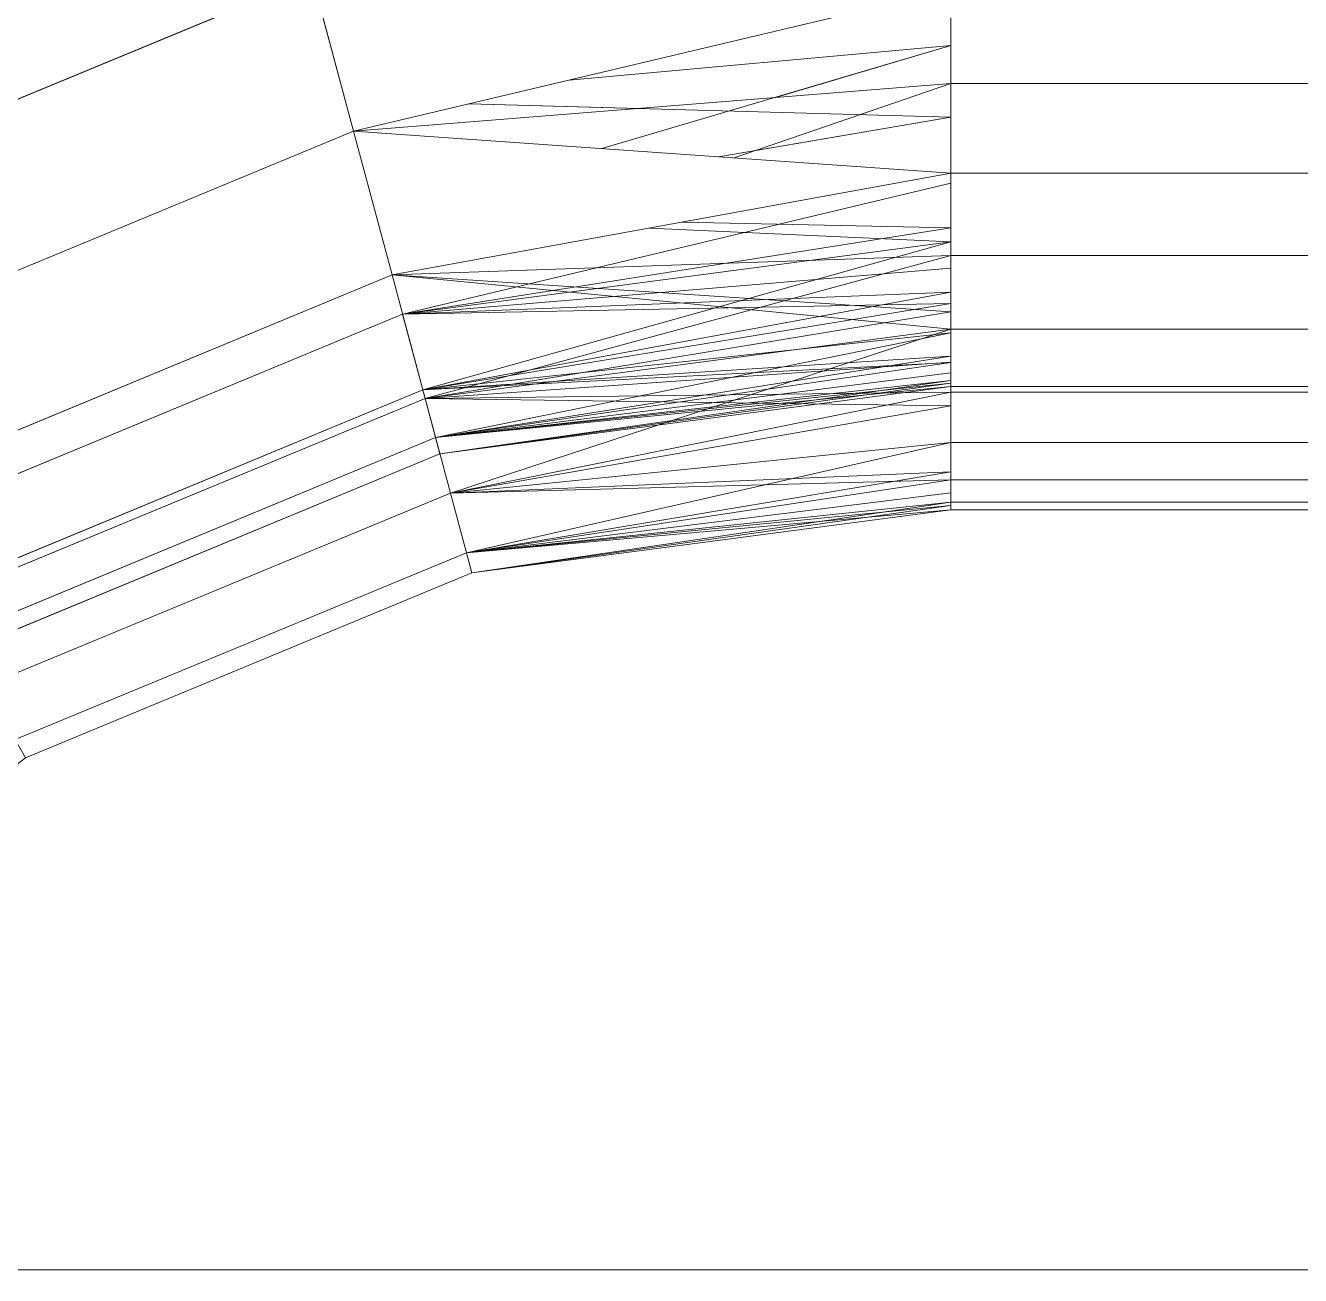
# Model space of a CAD drawing. Header units: centimetres. Extents: x -13467 to 3766, y -437 to 1921.
# Drawn here: x -4224.566 to -4223.532, y 189.679 to 190.693 of the extents above; entities that cross this region are included whole.
import ezdxf

# ---------------------------------------------------------------- set-up
doc = ezdxf.new("R2010")
doc.units = ezdxf.units.CM
doc.layers.add('M-EQPM', color=7, linetype='Continuous', lineweight=9)

# ---------------------------------------------------------------- blocks, each defined once
blk = doc.blocks.new('EQ-04-006 - EQ-04-006_dwg_Agrupar_314-1538746-Sección 1-2')
at = {"layer": 'M-EQPM', "color": 136, "true_color": 0x007f7f}
for p, q in [((-3672.7732, 190.6483), (-3672.4637, 190.6764)), ((-3672.7732, 190.6483), (-3672.4637, 190.6764)), ((-3672.7732, 190.6483), (-3672.4637, 190.6764)), ((-3672.7732, 190.6483), (-3672.4637, 190.6764)), ((-3672.4637, 190.6764), (-3672.7732, 190.6483)), ((-3672.4637, 190.6764), (-3672.6068, 190.6341)), ((-3672.4637, 190.6764), (-3672.6068, 190.6341)), ((-3672.7163, 190.6253), (-3672.8541, 190.6291)), ((-3672.7163, 190.6253), (-3672.8541, 190.6291)), ((-3672.7163, 190.6253), (-3672.8541, 190.6291)), ((-3672.6218, 190.5913), (-3672.4637, 190.6184)), ((-3672.6218, 190.5913), (-3672.4637, 190.6184)), ((-3672.6218, 190.5913), (-3672.4637, 190.6184)), ((-3672.6218, 190.5913), (-3672.4637, 190.6184)), ((-3672.6218, 190.5913), (-3672.4637, 190.6184)), ((-3672.6218, 190.5913), (-3672.4637, 190.6184)), ((-3672.9081, 190.4586), (-3672.4637, 190.5649)), ((-3672.4637, 190.5649), (-3672.9081, 190.4586)), ((-3672.6816, 190.5332), (-3672.4637, 190.5285)), ((-3672.6816, 190.5332), (-3672.4637, 190.5285)), ((-3672.4637, 190.5285), (-3672.9081, 190.4586)), ((-3672.4637, 190.5285), (-3672.9081, 190.4586)), ((-3672.4637, 190.5172), (-3672.9081, 190.4586)), ((-3672.8916, 190.3972), (-3672.4637, 190.5172)), ((-3672.4637, 190.5061), (-3672.9166, 190.4904)), ((-3672.9166, 190.4904), (-3672.4637, 190.5061)), ((-3672.4637, 190.5061), (-3672.9166, 190.4904)), ((-3672.9166, 190.4904), (-3672.4637, 190.5061)), ((-3672.8898, 190.3903), (-3672.4637, 190.5061)), ((-3672.9081, 190.4586), (-3672.4637, 190.4958)), ((-3672.8898, 190.3903), (-3672.9166, 190.4904)), ((-3672.9166, 190.4904), (-3672.8898, 190.3903)), ((-3672.9166, 190.4904), (-3672.4637, 190.4606)), ((-3672.8916, 190.3972), (-3672.4637, 190.4764)), ((-3672.9081, 190.4586), (-3672.4637, 190.4674)), ((-3672.4637, 190.4674), (-3672.8916, 190.3972)), ((-3672.9081, 190.4586), (-3673.3222, 190.2871)), ((-3672.9081, 190.4586), (-3673.3222, 190.2871)), ((-3672.9081, 190.4586), (-3673.3222, 190.2871)), ((-3672.9081, 190.4586), (-3673.3222, 190.2871)), ((-3672.8916, 190.3972), (-3672.9081, 190.4586)), ((-3672.9081, 190.4586), (-3672.8916, 190.3972)), ((-3672.8898, 190.3903), (-3672.4637, 190.4606)), ((-3672.8916, 190.3972), (-3672.4637, 190.4436)), ((-3672.8916, 190.3972), (-3672.4637, 190.4436)), ((-3672.4637, 190.4464), (-3672.8898, 190.3903)), ((-3672.8692, 190.3136), (-3672.4637, 190.4464)), ((-3672.8916, 190.3972), (-3672.4637, 190.4247)), ((-3672.4637, 190.4196), (-3672.8916, 190.3972)), ((-3672.8898, 190.3903), (-3672.4637, 190.4198)), ((-3672.4637, 190.4247), (-3672.8813, 190.3586)), ((-3672.8813, 190.3586), (-3672.4637, 190.4196)), ((-3672.8813, 190.3586), (-3672.4637, 190.4111)), ((-3672.4637, 190.4049), (-3672.8813, 190.3586)), ((-3672.8813, 190.3586), (-3672.4637, 190.4028)), ((-3672.4637, 190.4049), (-3672.8778, 190.3455)), ((-3672.8778, 190.3455), (-3672.4637, 190.4028)), ((-3672.8778, 190.3455), (-3672.4637, 190.4)), ((-3672.8916, 190.3972), (-3673.2905, 190.2321)), ((-3672.8916, 190.3972), (-3673.2905, 190.2321)), ((-3672.8898, 190.3903), (-3673.2869, 190.2259)), ((-3672.8898, 190.3903), (-3673.2869, 190.2259)), ((-3672.8813, 190.3586), (-3672.8916, 190.3972)), ((-3672.8916, 190.3972), (-3672.8813, 190.3586)), ((-3672.8692, 190.3136), (-3672.8898, 190.3903)), ((-3672.8898, 190.3903), (-3672.4637, 190.3843)), ((-3672.8898, 190.3903), (-3672.8692, 190.3136)), ((-3672.8692, 190.3136), (-3672.4637, 190.3955)), ((-3672.4637, 190.3843), (-3672.8692, 190.3136)), ((-3672.8813, 190.3586), (-3673.2705, 190.1974)), ((-3672.8813, 190.3586), (-3673.2705, 190.1974)), ((-3672.8778, 190.3455), (-3672.8813, 190.3586)), ((-3672.8778, 190.3455), (-3672.8813, 190.3586)), ((-3672.8692, 190.3136), (-3672.4637, 190.3545)), ((-3672.8692, 190.3136), (-3672.4637, 190.3545)), ((-3672.8778, 190.3455), (-3673.2637, 190.1856)), ((-3672.8692, 190.3136), (-3672.4637, 190.3309)), ((-3672.4637, 190.3309), (-3672.8563, 190.2653)), ((-3672.4637, 190.3245), (-3672.8692, 190.3136)), ((-3672.8563, 190.2653), (-3672.4637, 190.3245)), ((-3672.8692, 190.3136), (-3673.2472, 190.1571)), ((-3672.8692, 190.3136), (-3673.2472, 190.1571)), ((-3672.8563, 190.2653), (-3672.8692, 190.3136)), ((-3672.8692, 190.3136), (-3672.8563, 190.2653)), ((-3672.8563, 190.2653), (-3672.4637, 190.3138)), ((-3672.4637, 190.3062), (-3672.8563, 190.2653)), ((-3672.8519, 190.2489), (-3672.4637, 190.3062)), ((-3672.8563, 190.2653), (-3672.4637, 190.3035)), ((-3672.8519, 190.2489), (-3672.4637, 190.3035)), ((-3672.4637, 190.3), (-3672.8519, 190.2489)), ((-3672.8563, 190.2653), (-3673.2222, 190.1138)), ((-3672.8563, 190.2653), (-3673.2222, 190.1138)), ((-3672.8519, 190.2489), (-3672.8563, 190.2653)), ((-3672.8519, 190.2489), (-3672.8563, 190.2653)), ((-3672.8519, 190.2489), (-3673.2137, 190.099))]:
    blk.add_line(p, q, dxfattribs=at)
at = {"layer": 'M-EQPM', "color": 136, "true_color": 0x007f7f, "flags": 128}
for points in [[(-3672.7732, 190.6483), (-3672.4637, 190.6764), (-3672.6068, 190.6341)], [(-3672.4637, 190.5649), (-3672.9081, 190.4586), (-3672.4637, 190.5172), (-3672.8916, 190.3972), (-3672.4637, 190.4764)], [(-3672.6816, 190.5332), (-3672.4637, 190.5285), (-3672.9081, 190.4586), (-3672.8916, 190.3972), (-3672.4637, 190.4674), (-3672.9081, 190.4586), (-3672.4637, 190.4958)], [(-3672.4637, 190.4464), (-3672.8898, 190.3903), (-3672.8692, 190.3136), (-3673.2472, 190.1571), (-3673.2222, 190.1138), (-3673.2137, 190.099), (-3672.8519, 190.2489), (-3672.8563, 190.2653), (-3673.2222, 190.1138), (-3673.5364, 189.8727), (-3673.5717, 189.908), (-3673.2472, 190.1571), (-3673.2869, 190.2259), (-3672.8898, 190.3903), (-3672.4637, 190.5061)], [(-3672.4637, 190.4606), (-3672.9166, 190.4904), (-3672.4637, 190.4606), (-3672.8898, 190.3903), (-3672.9166, 190.4904), (-3672.4637, 190.5061)], [(-3672.4637, 190.4958), (-3672.9081, 190.4586), (-3673.3222, 190.2871), (-3673.2905, 190.2321), (-3673.6329, 189.9693), (-3673.6779, 190.0142), (-3673.9508, 189.6586), (-3673.8957, 189.6268), (-3674.0609, 189.228), (-3674.1223, 189.2444)], [(-3672.9166, 190.4904), (-3672.8898, 190.3903), (-3673.2869, 190.2259), (-3673.2472, 190.1571), (-3673.5717, 189.908), (-3673.5364, 189.8727), (-3673.5243, 189.8607), (-3673.2137, 190.099), (-3673.2222, 190.1138), (-3673.5364, 189.8727), (-3673.7775, 189.5585), (-3673.8207, 189.5835), (-3673.5717, 189.908), (-3673.6279, 189.9642), (-3673.2869, 190.2259), (-3673.3387, 190.3155)], [(-3672.4637, 190.4606), (-3672.8898, 190.3903), (-3672.9166, 190.4904)], [(-3674.1401, 188.8), (-3674.0609, 189.228), (-3673.8957, 189.6268), (-3673.9508, 189.6586), (-3673.6779, 190.0142), (-3673.6329, 189.9693), (-3673.2905, 190.2321), (-3673.3222, 190.2871), (-3672.9081, 190.4586), (-3672.8916, 190.3972), (-3672.4637, 190.4764)], [(-3674.1401, 188.8), (-3674.0609, 189.228), (-3674.1808, 188.8), (-3674.1223, 189.2444), (-3673.9508, 189.6586), (-3673.8957, 189.6268), (-3673.6329, 189.9693), (-3673.6779, 190.0142), (-3673.3222, 190.2871), (-3673.2905, 190.2321), (-3672.8916, 190.3972), (-3672.4637, 190.4436)], [(-3672.4637, 190.4196), (-3672.8813, 190.3586), (-3672.4637, 190.4196), (-3672.8916, 190.3972), (-3672.4637, 190.4436), (-3672.8916, 190.3972), (-3673.2905, 190.2321), (-3673.3222, 190.2871), (-3673.6779, 190.0142), (-3673.6329, 189.9693), (-3673.8957, 189.6268), (-3673.9508, 189.6586), (-3674.1223, 189.2444), (-3674.0609, 189.228)], [(-3672.4637, 190.4111), (-3672.8813, 190.3586), (-3672.4637, 190.4247), (-3672.8916, 190.3972), (-3672.4637, 190.4436)], [(-3672.4637, 190.4464), (-3672.8692, 190.3136), (-3672.4637, 190.4464), (-3672.8898, 190.3903), (-3672.8692, 190.3136), (-3672.4637, 190.3955)], [(-3672.4637, 190.4247), (-3672.8813, 190.3586), (-3672.8916, 190.3972), (-3673.2905, 190.2321), (-3673.2705, 190.1974), (-3673.6047, 189.941), (-3673.6329, 189.9693), (-3673.8957, 189.6268), (-3673.8611, 189.6068), (-3674.0223, 189.2176), (-3674.0609, 189.228), (-3674.0223, 189.2176), (-3674.1073, 188.8)], [(-3672.4637, 190.4247), (-3672.8916, 190.3972), (-3672.8813, 190.3586), (-3673.2705, 190.1974), (-3673.6047, 189.941), (-3673.595, 189.9314), (-3673.6047, 189.941), (-3673.8611, 189.6068), (-3673.8493, 189.6), (-3673.595, 189.9314), (-3673.6047, 189.941), (-3673.8611, 189.6068), (-3673.8493, 189.6), (-3673.8611, 189.6068), (-3674.0223, 189.2176), (-3674.0686, 188.8), (-3674.0091, 189.2141), (-3674.0686, 188.8)], [(-3673.3387, 190.3155), (-3673.2869, 190.2259), (-3672.8898, 190.3903), (-3672.4637, 190.4198)], [(-3672.4637, 190.4196), (-3672.8916, 190.3972), (-3672.8813, 190.3586), (-3672.4637, 190.4049)], [(-3672.4637, 190.3843), (-3672.8898, 190.3903), (-3672.4637, 190.3843), (-3672.8692, 190.3136), (-3672.8898, 190.3903), (-3672.4637, 190.4198)], [(-3674.0832, 188.8), (-3674.0223, 189.2176), (-3674.1073, 188.8), (-3674.0609, 189.228), (-3673.8957, 189.6268), (-3673.8611, 189.6068), (-3673.6047, 189.941), (-3673.6329, 189.9693), (-3673.2905, 190.2321), (-3673.2705, 190.1974), (-3672.8813, 190.3586), (-3672.4637, 190.4111)], [(-3673.8493, 189.6), (-3673.595, 189.9314), (-3673.2637, 190.1856), (-3673.2705, 190.1974), (-3673.2637, 190.1856), (-3673.2705, 190.1974), (-3673.2905, 190.2321), (-3673.6329, 189.9693), (-3673.6047, 189.941), (-3673.2705, 190.1974), (-3673.6047, 189.941), (-3673.595, 189.9314), (-3673.2637, 190.1856), (-3672.8778, 190.3455), (-3672.8813, 190.3586), (-3672.8778, 190.3455), (-3672.4637, 190.4049)], [(-3672.4637, 190.3545), (-3672.8692, 190.3136), (-3672.8898, 190.3903), (-3673.2869, 190.2259), (-3673.3387, 190.3155)], [(-3672.4637, 190.3955), (-3672.8692, 190.3136), (-3673.2472, 190.1571), (-3673.2222, 190.1138), (-3672.8563, 190.2653), (-3672.8692, 190.3136), (-3672.4637, 190.3545)], [(-3672.4637, 190.3545), (-3672.8692, 190.3136), (-3672.4637, 190.3843)], [(-3672.4637, 190.3245), (-3672.8563, 190.2653), (-3672.8692, 190.3136), (-3672.4637, 190.3245), (-3672.8692, 190.3136), (-3672.4637, 190.3545)], [(-3673.7011, 190.0374), (-3673.6279, 189.9642), (-3673.2869, 190.2259), (-3673.2472, 190.1571), (-3672.8692, 190.3136), (-3672.4637, 190.3309), (-3672.8692, 190.3136), (-3672.8563, 190.2653), (-3672.4637, 190.3309)], [(-3672.4637, 190.3309), (-3672.8563, 190.2653), (-3672.4637, 190.3138)], [(-3672.4637, 190.3062), (-3672.8563, 190.2653), (-3672.4637, 190.3245)], [(-3673.7011, 190.0374), (-3673.6279, 189.9642), (-3673.2869, 190.2259), (-3673.2472, 190.1571), (-3672.8692, 190.3136), (-3672.8563, 190.2653), (-3672.4637, 190.3138)], [(-3672.4637, 190.3062), (-3672.8563, 190.2653), (-3672.8519, 190.2489), (-3672.4637, 190.3062), (-3672.8519, 190.2489), (-3672.4637, 190.3)], [(-3672.4637, 190.3035), (-3672.8519, 190.2489), (-3672.8563, 190.2653), (-3672.4637, 190.3035), (-3672.8563, 190.2653), (-3673.2222, 190.1138), (-3673.2472, 190.1571), (-3673.5717, 189.908), (-3673.6279, 189.9642), (-3673.8895, 189.6232), (-3673.9792, 189.675)], [(-3672.4637, 190.3), (-3672.8519, 190.2489), (-3672.4637, 190.3035)], [(-3672.8519, 190.2489), (-3672.8563, 190.2653), (-3673.2222, 190.1138), (-3673.2472, 190.1571), (-3673.5717, 189.908), (-3673.6279, 189.9642), (-3673.8895, 189.6232), (-3673.9792, 189.675)], [(-3674.154, 189.2529), (-3674.054, 189.2261), (-3673.8895, 189.6232), (-3673.8207, 189.5835), (-3673.5717, 189.908), (-3673.5364, 189.8727), (-3673.2222, 190.1138), (-3673.2137, 190.099), (-3672.8519, 190.2489)]]:
    blk.add_lwpolyline(points, dxfattribs=at)
for points in [[(-3672.4637, 190.5172), (-3672.8916, 190.3972), (-3672.9081, 190.4586)], [(-3672.4637, 190.5061), (-3672.9166, 190.4904), (-3672.8898, 190.3903)], [(-3672.4637, 190.4674), (-3672.8916, 190.3972), (-3672.9081, 190.4586)], [(-3672.4637, 190.4), (-3672.8778, 190.3455), (-3672.4637, 190.4049), (-3672.8813, 190.3586), (-3672.8916, 190.3972), (-3673.2905, 190.2321), (-3673.2705, 190.1974), (-3672.8813, 190.3586), (-3673.2705, 190.1974), (-3673.2637, 190.1856), (-3672.8778, 190.3455), (-3672.8813, 190.3586), (-3672.4637, 190.4028), (-3672.8778, 190.3455)], [(-3672.4637, 190.4028), (-3672.8778, 190.3455), (-3672.8813, 190.3586)]]:
    blk.add_lwpolyline(points, close=True, dxfattribs=at)
blk = doc.blocks.new('EQ-04-006 - EQ-04-006_dwg_Agrupar_317-1538747-Sección 1-2')
at = {"layer": 'M-EQPM', "color": 136, "true_color": 0x007f7f}
for p, q in [((-3673.4637, 190.5321), (-3672.9813, 190.7319)), ((-3672.9478, 190.6069), (-3672.9813, 190.7319)), ((-3672.4637, 190.7218), (-3672.9478, 190.6069)), ((-3672.4637, 190.6455), (-3672.4637, 190.7218)), ((-3672.4637, 190.6764), (-3672.7732, 190.6483)), ((-3672.4637, 190.6764), (-3672.7732, 190.6483)), ((-3672.4637, 190.6764), (-3672.7732, 190.6483)), ((-3672.4637, 190.6764), (-3672.7732, 190.6483)), ((-3672.7732, 190.6483), (-3672.4637, 190.6764)), ((-3672.4637, 190.6764), (-3672.7465, 190.5928)), ((-3672.7465, 190.5928), (-3672.4637, 190.6764)), ((-3672.4637, 190.6455), (-3672.9478, 190.6069)), ((-3672.4637, 190.6455), (-3672.9478, 190.6069)), ((-3672.4637, 190.6455), (-3672.9478, 190.6069)), ((-3672.4637, 190.6455), (-3672.6394, 190.5853)), ((-3672.6394, 190.5853), (-3672.4637, 190.6455)), ((-3656.4637, 190.6455), (-3672.4637, 190.6455)), ((-3672.4637, 190.573), (-3672.4637, 190.6455)), ((-3672.4637, 190.6184), (-3672.8541, 190.6291)), ((-3672.8541, 190.6291), (-3672.4637, 190.6184)), ((-3672.4637, 190.6184), (-3672.652, 190.5862)), ((-3672.4637, 190.6184), (-3672.652, 190.5862)), ((-3672.652, 190.5862), (-3672.4637, 190.6184)), ((-3672.4637, 190.6184), (-3672.652, 190.5862)), ((-3672.4637, 190.6184), (-3672.652, 190.5862)), ((-3673.399, 190.42), (-3672.9478, 190.6069)), ((-3672.4637, 190.573), (-3672.9478, 190.6069)), ((-3672.9166, 190.4904), (-3672.9478, 190.6069)), ((-3672.4637, 190.573), (-3672.9166, 190.4904)), ((-3672.4637, 190.5649), (-3672.9081, 190.4586)), ((-3672.4637, 190.5649), (-3672.9081, 190.4586)), ((-3656.4637, 190.573), (-3672.4637, 190.573)), ((-3672.4637, 190.5061), (-3672.4637, 190.573)), ((-3672.4637, 190.5172), (-3672.708, 190.5284)), ((-3672.708, 190.5284), (-3672.4637, 190.5172)), ((-3672.4637, 190.5172), (-3672.9081, 190.4586)), ((-3672.4637, 190.5172), (-3672.9081, 190.4586)), ((-3672.4637, 190.5172), (-3672.8916, 190.3972)), ((-3672.4637, 190.5061), (-3672.9166, 190.4904)), ((-3672.4637, 190.5061), (-3672.9166, 190.4904)), ((-3672.4637, 190.5061), (-3672.9166, 190.4904)), ((-3672.4637, 190.5061), (-3672.8898, 190.3903)), ((-3656.4637, 190.5061), (-3672.4637, 190.5061)), ((-3672.4637, 190.4464), (-3672.4637, 190.5061)), ((-3673.3387, 190.3155), (-3672.9166, 190.4904)), ((-3672.4637, 190.4464), (-3672.9166, 190.4904)), ((-3672.8898, 190.3903), (-3672.9166, 190.4904)), ((-3672.9166, 190.4904), (-3672.8898, 190.3903)), ((-3672.4637, 190.4764), (-3672.9081, 190.4586)), ((-3672.4637, 190.4764), (-3672.8916, 190.3972)), ((-3672.4637, 190.4764), (-3672.8916, 190.3972)), ((-3673.3222, 190.2871), (-3672.9081, 190.4586)), ((-3673.3222, 190.2871), (-3672.9081, 190.4586)), ((-3672.9081, 190.4586), (-3673.3222, 190.2871)), ((-3672.8916, 190.3972), (-3672.9081, 190.4586)), ((-3672.9081, 190.4586), (-3672.8916, 190.3972)), ((-3672.4637, 190.4436), (-3672.8916, 190.3972)), ((-3672.4637, 190.4436), (-3672.8916, 190.3972)), ((-3672.4637, 190.4464), (-3672.8898, 190.3903)), ((-3672.4637, 190.4464), (-3672.8898, 190.3903)), ((-3672.4637, 190.4436), (-3672.8813, 190.3586)), ((-3672.4637, 190.4464), (-3672.8692, 190.3136)), ((-3656.4637, 190.4464), (-3672.4637, 190.4464)), ((-3672.4637, 190.3955), (-3672.4637, 190.4464)), ((-3672.4637, 190.4196), (-3672.8916, 190.3972)), ((-3672.4637, 190.4196), (-3672.8813, 190.3586)), ((-3672.4637, 190.4196), (-3672.8813, 190.3586)), ((-3672.4637, 190.4049), (-3672.8813, 190.3586)), ((-3672.4637, 190.4049), (-3672.8813, 190.3586)), ((-3672.4637, 190.4), (-3672.8813, 190.3586)), ((-3672.4637, 190.4049), (-3672.8778, 190.3455)), ((-3672.4637, 190.4), (-3672.8778, 190.3455)), ((-3656.4637, 190.4), (-3672.4637, 190.4)), ((-3673.2905, 190.2321), (-3672.8916, 190.3972)), ((-3673.2905, 190.2321), (-3672.8916, 190.3972)), ((-3673.2869, 190.2259), (-3672.8898, 190.3903)), ((-3673.2869, 190.2259), (-3672.8898, 190.3903)), ((-3672.8916, 190.3972), (-3672.8813, 190.3586)), ((-3672.8916, 190.3972), (-3672.8813, 190.3586)), ((-3672.4637, 190.3955), (-3672.8898, 190.3903)), ((-3672.8692, 190.3136), (-3672.8898, 190.3903)), ((-3672.8898, 190.3903), (-3672.8692, 190.3136)), ((-3672.4637, 190.3955), (-3672.8692, 190.3136)), ((-3672.4637, 190.3955), (-3672.8692, 190.3136)), ((-3656.4637, 190.3955), (-3672.4637, 190.3955)), ((-3672.4637, 190.3545), (-3672.4637, 190.3955)), ((-3673.2705, 190.1974), (-3672.8813, 190.3586)), ((-3673.2705, 190.1974), (-3672.8813, 190.3586)), ((-3672.8813, 190.3586), (-3672.8778, 190.3455)), ((-3672.8778, 190.3455), (-3672.8813, 190.3586)), ((-3672.4637, 190.3545), (-3672.8692, 190.3136)), ((-3672.4637, 190.3545), (-3672.8692, 190.3136)), ((-3672.4637, 190.3545), (-3672.8563, 190.2653)), ((-3656.4637, 190.3545), (-3672.4637, 190.3545)), ((-3672.4637, 190.3245), (-3672.4637, 190.3545)), ((-3673.2637, 190.1856), (-3672.8778, 190.3455)), ((-3672.4637, 190.3245), (-3672.8692, 190.3136)), ((-3672.4637, 190.3245), (-3672.8563, 190.2653)), ((-3672.4637, 190.3245), (-3672.8563, 190.2653)), ((-3656.4637, 190.3245), (-3672.4637, 190.3245)), ((-3672.4637, 190.3062), (-3672.4637, 190.3245)), ((-3673.2472, 190.1571), (-3672.8692, 190.3136)), ((-3673.2472, 190.1571), (-3672.8692, 190.3136)), ((-3672.8692, 190.3136), (-3672.8563, 190.2653)), ((-3672.8692, 190.3136), (-3672.8563, 190.2653)), ((-3672.4637, 190.3062), (-3672.8563, 190.2653)), ((-3672.4637, 190.3062), (-3672.8563, 190.2653)), ((-3672.4637, 190.3062), (-3672.8519, 190.2489)), ((-3656.4637, 190.3062), (-3672.4637, 190.3062)), ((-3672.4637, 190.3), (-3672.4637, 190.3062)), ((-3672.4637, 190.3), (-3672.8563, 190.2653)), ((-3672.4637, 190.3), (-3672.8519, 190.2489)), ((-3672.2243, 190.3001), (-3672.4637, 190.3)), ((-3672.2243, 190.3001), (-3672.4637, 190.3)), ((-3656.4637, 190.3), (-3672.4637, 190.3)), ((-3673.2222, 190.1138), (-3672.8563, 190.2653)), ((-3673.2222, 190.1138), (-3672.8563, 190.2653)), ((-3672.8563, 190.2653), (-3672.8519, 190.2489)), ((-3672.8519, 190.2489), (-3672.8563, 190.2653)), ((-3673.2137, 190.099), (-3672.8519, 190.2489))]:
    blk.add_line(p, q, dxfattribs=at)
at = {"layer": 'M-EQPM', "color": 136, "true_color": 0x007f7f, "flags": 128}
for points in [[(-3672.9813, 190.7319), (-3672.9478, 190.6069), (-3672.4637, 190.7218), (-3672.4637, 190.6455), (-3672.9478, 190.6069), (-3672.4637, 190.7218), (-3672.4637, 190.8), (-3672.4637, 190.8782), (-3656.4637, 190.8782), (-3655.9125, 190.8569), (-3655.946, 190.7319)], [(-3656.4637, 190.6455), (-3672.4637, 190.6455), (-3672.4637, 190.573), (-3672.9478, 190.6069)], [(-3674.637, 189.3823), (-3674.5205, 189.3511), (-3674.3078, 189.8647), (-3674.1957, 189.8), (-3673.8779, 190.2142), (-3673.7864, 190.1227), (-3673.399, 190.42), (-3673.3387, 190.3155), (-3672.9166, 190.4904), (-3672.8898, 190.3903), (-3672.8692, 190.3136), (-3672.4637, 190.3245), (-3672.8563, 190.2653), (-3672.8519, 190.2489), (-3673.2137, 190.099), (-3673.2222, 190.1138), (-3672.8563, 190.2653), (-3672.8692, 190.3136), (-3672.4637, 190.3955), (-3672.4637, 190.3545), (-3672.8692, 190.3136), (-3672.4637, 190.3955), (-3656.4637, 190.3955)], [(-3656.4637, 190.573), (-3672.4637, 190.573), (-3672.4637, 190.5061), (-3672.9166, 190.4904), (-3672.4637, 190.4464), (-3672.8898, 190.3903), (-3672.9166, 190.4904), (-3672.4637, 190.4464), (-3672.4637, 190.5061), (-3672.9166, 190.4904), (-3672.4637, 190.573), (-3672.4637, 190.6455), (-3656.4637, 190.6455)], [(-3672.9478, 190.6069), (-3672.4637, 190.573), (-3672.9166, 190.4904), (-3672.9478, 190.6069), (-3672.9813, 190.7319), (-3673.4637, 190.5321), (-3673.5284, 190.6441), (-3673.9694, 190.3057), (-3674.0547, 190.391)], [(-3674.0547, 190.391), (-3673.9694, 190.3057), (-3673.5284, 190.6441), (-3673.4637, 190.5321), (-3672.9813, 190.7319)], [(-3672.4637, 190.5061), (-3672.4637, 190.573), (-3656.4637, 190.573)], [(-3656.4637, 190.7218), (-3672.4637, 190.7218), (-3672.4637, 190.6455), (-3672.9478, 190.6069), (-3673.399, 190.42), (-3673.4637, 190.5321)], [(-3672.7465, 190.5928), (-3672.4637, 190.6764), (-3672.7732, 190.6483)], [(-3672.9478, 190.6069), (-3672.4637, 190.6455), (-3672.6394, 190.5853)], [(-3672.8541, 190.6291), (-3672.4637, 190.6184), (-3672.652, 190.5862)], [(-3673.4637, 190.5321), (-3673.399, 190.42), (-3672.9478, 190.6069), (-3672.9166, 190.4904), (-3673.3387, 190.3155), (-3673.399, 190.42), (-3673.7864, 190.1227), (-3673.8779, 190.2142), (-3674.1957, 189.8)], [(-3672.4637, 190.3955), (-3672.4637, 190.4464), (-3656.4637, 190.4464), (-3656.4637, 190.5061), (-3656.0107, 190.4904), (-3656.4637, 190.573), (-3656.4637, 190.5061), (-3672.4637, 190.5061), (-3672.4637, 190.4464), (-3672.8898, 190.3903), (-3672.4637, 190.3955), (-3672.8898, 190.3903), (-3673.2869, 190.2259), (-3673.3387, 190.3155), (-3673.7011, 190.0374), (-3673.7864, 190.1227), (-3674.0836, 189.7353), (-3674.1957, 189.8), (-3674.3955, 189.3176), (-3674.5205, 189.3511), (-3674.6182, 188.8), (-3674.6182, 186.8)], [(-3672.4637, 190.5649), (-3672.9081, 190.4586), (-3672.4637, 190.5172)], [(-3672.708, 190.5284), (-3672.4637, 190.5172), (-3672.9081, 190.4586), (-3673.3222, 190.2871)], [(-3674.1073, 188.8), (-3674.0609, 189.228), (-3673.8957, 189.6268), (-3673.9508, 189.6586), (-3673.6779, 190.0142), (-3673.6329, 189.9693), (-3673.2905, 190.2321), (-3673.3222, 190.2871), (-3672.9081, 190.4586), (-3672.4637, 190.5172), (-3672.8916, 190.3972), (-3672.4637, 190.4436), (-3672.8813, 190.3586), (-3672.4637, 190.4196)], [(-3672.4637, 190.4436), (-3672.8916, 190.3972), (-3672.4637, 190.4764), (-3672.9081, 190.4586), (-3672.4637, 190.5172)], [(-3672.4637, 190.5172), (-3672.8916, 190.3972), (-3672.4637, 190.4764)], [(-3672.4637, 190.5061), (-3672.9166, 190.4904), (-3672.8898, 190.3903), (-3672.4637, 190.5061), (-3672.8898, 190.3903), (-3672.4637, 190.4464)], [(-3672.4637, 190.5061), (-3656.4637, 190.5061), (-3656.0107, 190.4904), (-3656.0375, 190.3903), (-3656.4637, 190.5061), (-3656.4637, 190.4464), (-3672.4637, 190.4464), (-3672.4637, 190.3955)], [(-3673.9126, 189.1882), (-3673.7627, 189.55), (-3673.7775, 189.5585), (-3673.5364, 189.8727), (-3673.5717, 189.908), (-3673.2472, 190.1571), (-3673.2869, 190.2259), (-3672.8898, 190.3903), (-3672.9166, 190.4904)], [(-3674.0832, 188.8), (-3674.0223, 189.2176), (-3674.0832, 188.8), (-3674.0609, 189.228), (-3674.1073, 188.8), (-3674.0609, 189.228), (-3673.8957, 189.6268), (-3673.9508, 189.6586), (-3673.6779, 190.0142), (-3673.6329, 189.9693), (-3673.2905, 190.2321), (-3673.3222, 190.2871), (-3672.9081, 190.4586), (-3672.8916, 190.3972), (-3672.4637, 190.4764)], [(-3672.4637, 190.4764), (-3672.9081, 190.4586), (-3672.8916, 190.3972)], [(-3672.4637, 190.4436), (-3672.8813, 190.3586), (-3672.8916, 190.3972), (-3672.4637, 190.4764)], [(-3672.4637, 190.4436), (-3672.8916, 190.3972), (-3672.9081, 190.4586), (-3672.8916, 190.3972), (-3673.2905, 190.2321), (-3673.3222, 190.2871), (-3673.6779, 190.0142), (-3673.6329, 189.9693), (-3673.8957, 189.6268), (-3673.9508, 189.6586), (-3674.1223, 189.2444), (-3674.1595, 188.8)], [(-3672.4637, 190.4436), (-3672.8916, 190.3972), (-3672.4637, 190.4196), (-3672.8813, 190.3586), (-3672.8916, 190.3972), (-3672.4637, 190.4196)], [(-3672.4637, 190.4464), (-3672.8692, 190.3136), (-3672.4637, 190.4464), (-3672.8898, 190.3903), (-3672.8692, 190.3136), (-3672.4637, 190.3955)], [(-3672.4637, 190.4196), (-3672.8813, 190.3586), (-3672.4637, 190.4049), (-3672.8778, 190.3455), (-3672.4637, 190.4)], [(-3672.4637, 190.4), (-3672.8813, 190.3586), (-3672.4637, 190.4196)], [(-3672.4637, 190.4049), (-3672.8813, 190.3586), (-3673.2705, 190.1974), (-3673.2637, 190.1856), (-3672.8778, 190.3455), (-3672.8813, 190.3586), (-3673.2705, 190.1974), (-3672.8813, 190.3586), (-3672.8916, 190.3972), (-3673.2905, 190.2321), (-3673.2705, 190.1974), (-3673.2637, 190.1856), (-3673.595, 189.9314), (-3673.6047, 189.941), (-3673.8611, 189.6068)], [(-3672.4637, 190.4049), (-3672.8813, 190.3586), (-3672.8778, 190.3455), (-3673.2637, 190.1856), (-3673.2705, 190.1974), (-3673.6047, 189.941), (-3673.595, 189.9314), (-3673.2637, 190.1856), (-3673.2705, 190.1974), (-3673.6047, 189.941), (-3673.2705, 190.1974), (-3673.2905, 190.2321), (-3673.6329, 189.9693), (-3673.6047, 189.941), (-3673.595, 189.9314), (-3673.8493, 189.6), (-3673.8611, 189.6068), (-3674.0223, 189.2176), (-3674.0091, 189.2141), (-3674.0664, 188.8)], [(-3672.4637, 190.4049), (-3672.8778, 190.3455), (-3672.8813, 190.3586), (-3672.8778, 190.3455), (-3672.4637, 190.4), (-3672.8813, 190.3586), (-3672.4637, 190.4049)], [(-3674.3955, 189.3176), (-3674.2705, 189.2841), (-3674.0836, 189.7353), (-3673.9792, 189.675), (-3673.7011, 190.0374), (-3673.6279, 189.9642), (-3673.2869, 190.2259), (-3673.2472, 190.1571), (-3672.8692, 190.3136), (-3672.4637, 190.3545), (-3656.4637, 190.3545)], [(-3656.4637, 190.3545), (-3672.4637, 190.3545), (-3672.4637, 190.3245), (-3672.8692, 190.3136), (-3672.8898, 190.3903), (-3673.2869, 190.2259), (-3673.3387, 190.3155), (-3673.7011, 190.0374), (-3673.7864, 190.1227), (-3674.0836, 189.7353), (-3674.1957, 189.8), (-3674.3955, 189.3176), (-3674.5419, 188.8), (-3674.6182, 188.8), (-3674.6907, 188.8)], [(-3672.8916, 190.3972), (-3673.2905, 190.2321), (-3673.3222, 190.2871), (-3673.6779, 190.0142), (-3673.6329, 189.9693), (-3673.8957, 189.6268), (-3673.9508, 189.6586), (-3674.1223, 189.2444), (-3674.0609, 189.228), (-3674.1401, 188.8)], [(-3672.8916, 190.3972), (-3672.8813, 190.3586), (-3673.2705, 190.1974), (-3673.2905, 190.2321), (-3673.6329, 189.9693), (-3673.6047, 189.941), (-3673.8611, 189.6068), (-3673.8957, 189.6268), (-3674.0609, 189.228), (-3674.0223, 189.2176), (-3674.0884, 188.8)], [(-3674.0747, 188.8), (-3674.0223, 189.2176), (-3673.8611, 189.6068), (-3673.8957, 189.6268), (-3673.6329, 189.9693), (-3673.6047, 189.941), (-3673.2705, 190.1974), (-3673.2905, 190.2321), (-3672.8916, 190.3972)], [(-3672.4637, 190.3545), (-3672.8692, 190.3136), (-3672.4637, 190.3955)], [(-3672.4637, 190.3), (-3672.4637, 190.3062), (-3672.4637, 190.3245), (-3672.4637, 190.3545), (-3672.4637, 190.3955), (-3656.4637, 190.3955), (-3656.0581, 190.3136), (-3655.6802, 190.1571), (-3655.7051, 190.1138), (-3656.071, 190.2653), (-3656.0581, 190.3136), (-3656.4637, 190.3545), (-3656.4637, 190.3245), (-3672.4637, 190.3245), (-3672.8563, 190.2653), (-3672.4637, 190.3062)], [(-3672.4637, 190.3545), (-3672.8563, 190.2653), (-3672.4637, 190.3545), (-3672.8692, 190.3136), (-3672.8563, 190.2653), (-3672.8519, 190.2489), (-3673.2137, 190.099)], [(-3672.4637, 190.3062), (-3672.4637, 190.3245), (-3656.4637, 190.3245)], [(-3656.4637, 190.3062), (-3672.4637, 190.3062), (-3672.8563, 190.2653), (-3672.4637, 190.3), (-3672.4637, 190.3062), (-3656.4637, 190.3062)], [(-3656.4637, 190.3), (-3672.4637, 190.3), (-3672.8519, 190.2489), (-3672.4637, 190.3062), (-3672.8519, 190.2489), (-3672.8563, 190.2653), (-3672.4637, 190.3062)], [(-3673.2137, 190.099), (-3673.2222, 190.1138), (-3672.8563, 190.2653), (-3672.4637, 190.3245)], [(-3672.4637, 190.3245), (-3672.8563, 190.2653), (-3672.4637, 190.3062)], [(-3674.3854, 186.8), (-3674.3854, 188.8), (-3674.2705, 189.2841), (-3674.0836, 189.7353), (-3673.9792, 189.675), (-3673.7011, 190.0374), (-3673.6279, 189.9642), (-3673.2869, 190.2259), (-3673.2472, 190.1571), (-3672.8692, 190.3136), (-3672.8563, 190.2653), (-3673.2222, 190.1138), (-3673.5364, 189.8727), (-3673.5243, 189.8607), (-3673.2137, 190.099), (-3673.2222, 190.1138), (-3673.2472, 190.1571), (-3673.5717, 189.908), (-3673.6279, 189.9642), (-3673.8895, 189.6232), (-3673.9792, 189.675), (-3674.154, 189.2529), (-3674.2705, 189.2841)], [(-3656.4637, 190.3), (-3672.4637, 190.3), (-3672.2243, 190.3001)]]:
    blk.add_lwpolyline(points, dxfattribs=at)
for points in [[(-3673.7627, 189.55), (-3673.5243, 189.8607), (-3673.5364, 189.8727), (-3673.2222, 190.1138), (-3673.2472, 190.1571), (-3672.8692, 190.3136), (-3672.8898, 190.3903), (-3673.2869, 190.2259), (-3673.2472, 190.1571), (-3673.5717, 189.908), (-3673.5364, 189.8727), (-3673.7775, 189.5585)], [(-3673.5243, 189.8607), (-3673.2137, 190.099), (-3673.2222, 190.1138), (-3672.8563, 190.2653), (-3672.8692, 190.3136), (-3673.2472, 190.1571), (-3673.2222, 190.1138), (-3673.5364, 189.8727)], [(-3672.8563, 190.2653), (-3672.4637, 190.3), (-3672.8519, 190.2489)]]:
    blk.add_lwpolyline(points, close=True, dxfattribs=at)
blk = doc.blocks.new('EQ-04-006 - EQ-04-006_dwg_011_ENZUNCHADOR_dwg-1538751-Sección 1-2')
for name in ['EQ-04-006 - EQ-04-006_dwg_Agrupar_314-1538746-Sección 1-2', 'EQ-04-006 - EQ-04-006_dwg_Agrupar_317-1538747-Sección 1-2']:
    blk.add_blockref(name, (0, 0))
blk = doc.blocks.new('EQ-04-006 - EQ-04-006_dwg-1538743-Sección 1-2')
blk.add_blockref('EQ-04-006 - EQ-04-006_dwg_011_ENZUNCHADOR_dwg-1538751-Sección 1-2', (0, 0))
blk = doc.blocks.new('EQ-04-006 - EQ-04-006-1538756-Sección 1-2')
blk.add_blockref('EQ-04-006 - EQ-04-006_dwg-1538743-Sección 1-2', (0, 0))
blk = doc.blocks.new('EQ-05-014 - EQ-05-014_dwg_Agrupar_514-1555421-Sección 1-2')
at = {"layer": 'M-EQPM', "color": 1, "true_color": 0xff0000}
for p, q in [((-3654.9325, 189.684), (-3673.9948, 189.684)), ((-3654.9325, 189.684), (-3673.9948, 189.684)), ((-3673.9948, 189.684), (-3654.9325, 189.684))]:
    blk.add_line(p, q, dxfattribs=at)
blk = doc.blocks.new('EQ-05-014 - EQ-05-014_dwg-1555392-Sección 1-2')
blk.add_blockref('EQ-05-014 - EQ-05-014_dwg_Agrupar_514-1555421-Sección 1-2', (0, 0))
blk = doc.blocks.new('EQ-05-014 - EQ-05-014-1555424-Sección 1-2')
blk.add_blockref('EQ-05-014 - EQ-05-014_dwg-1555392-Sección 1-2', (0, 0))
blk = doc.blocks.new('PQ_RVR_MEP-01_ZZ_ZZ_MO_T_A_rvt-2-Sección 1-2')
at = {"layer": 'M-EQPM', "lineweight": 9}
for name in ['EQ-04-006 - EQ-04-006-1538756-Sección 1-2', 'EQ-05-014 - EQ-05-014-1555424-Sección 1-2']:
    blk.add_blockref(name, (0, 0), dxfattribs=at)

msp = doc.modelspace()

# ---------------------------------------------------------------- block references
at = {"lineweight": 5}
msp.add_blockref('PQ_RVR_MEP-01_ZZ_ZZ_MO_T_A_rvt-2-Sección 1-2', (-551.352, 0), dxfattribs=at)

doc.saveas('drawing.dxf')
